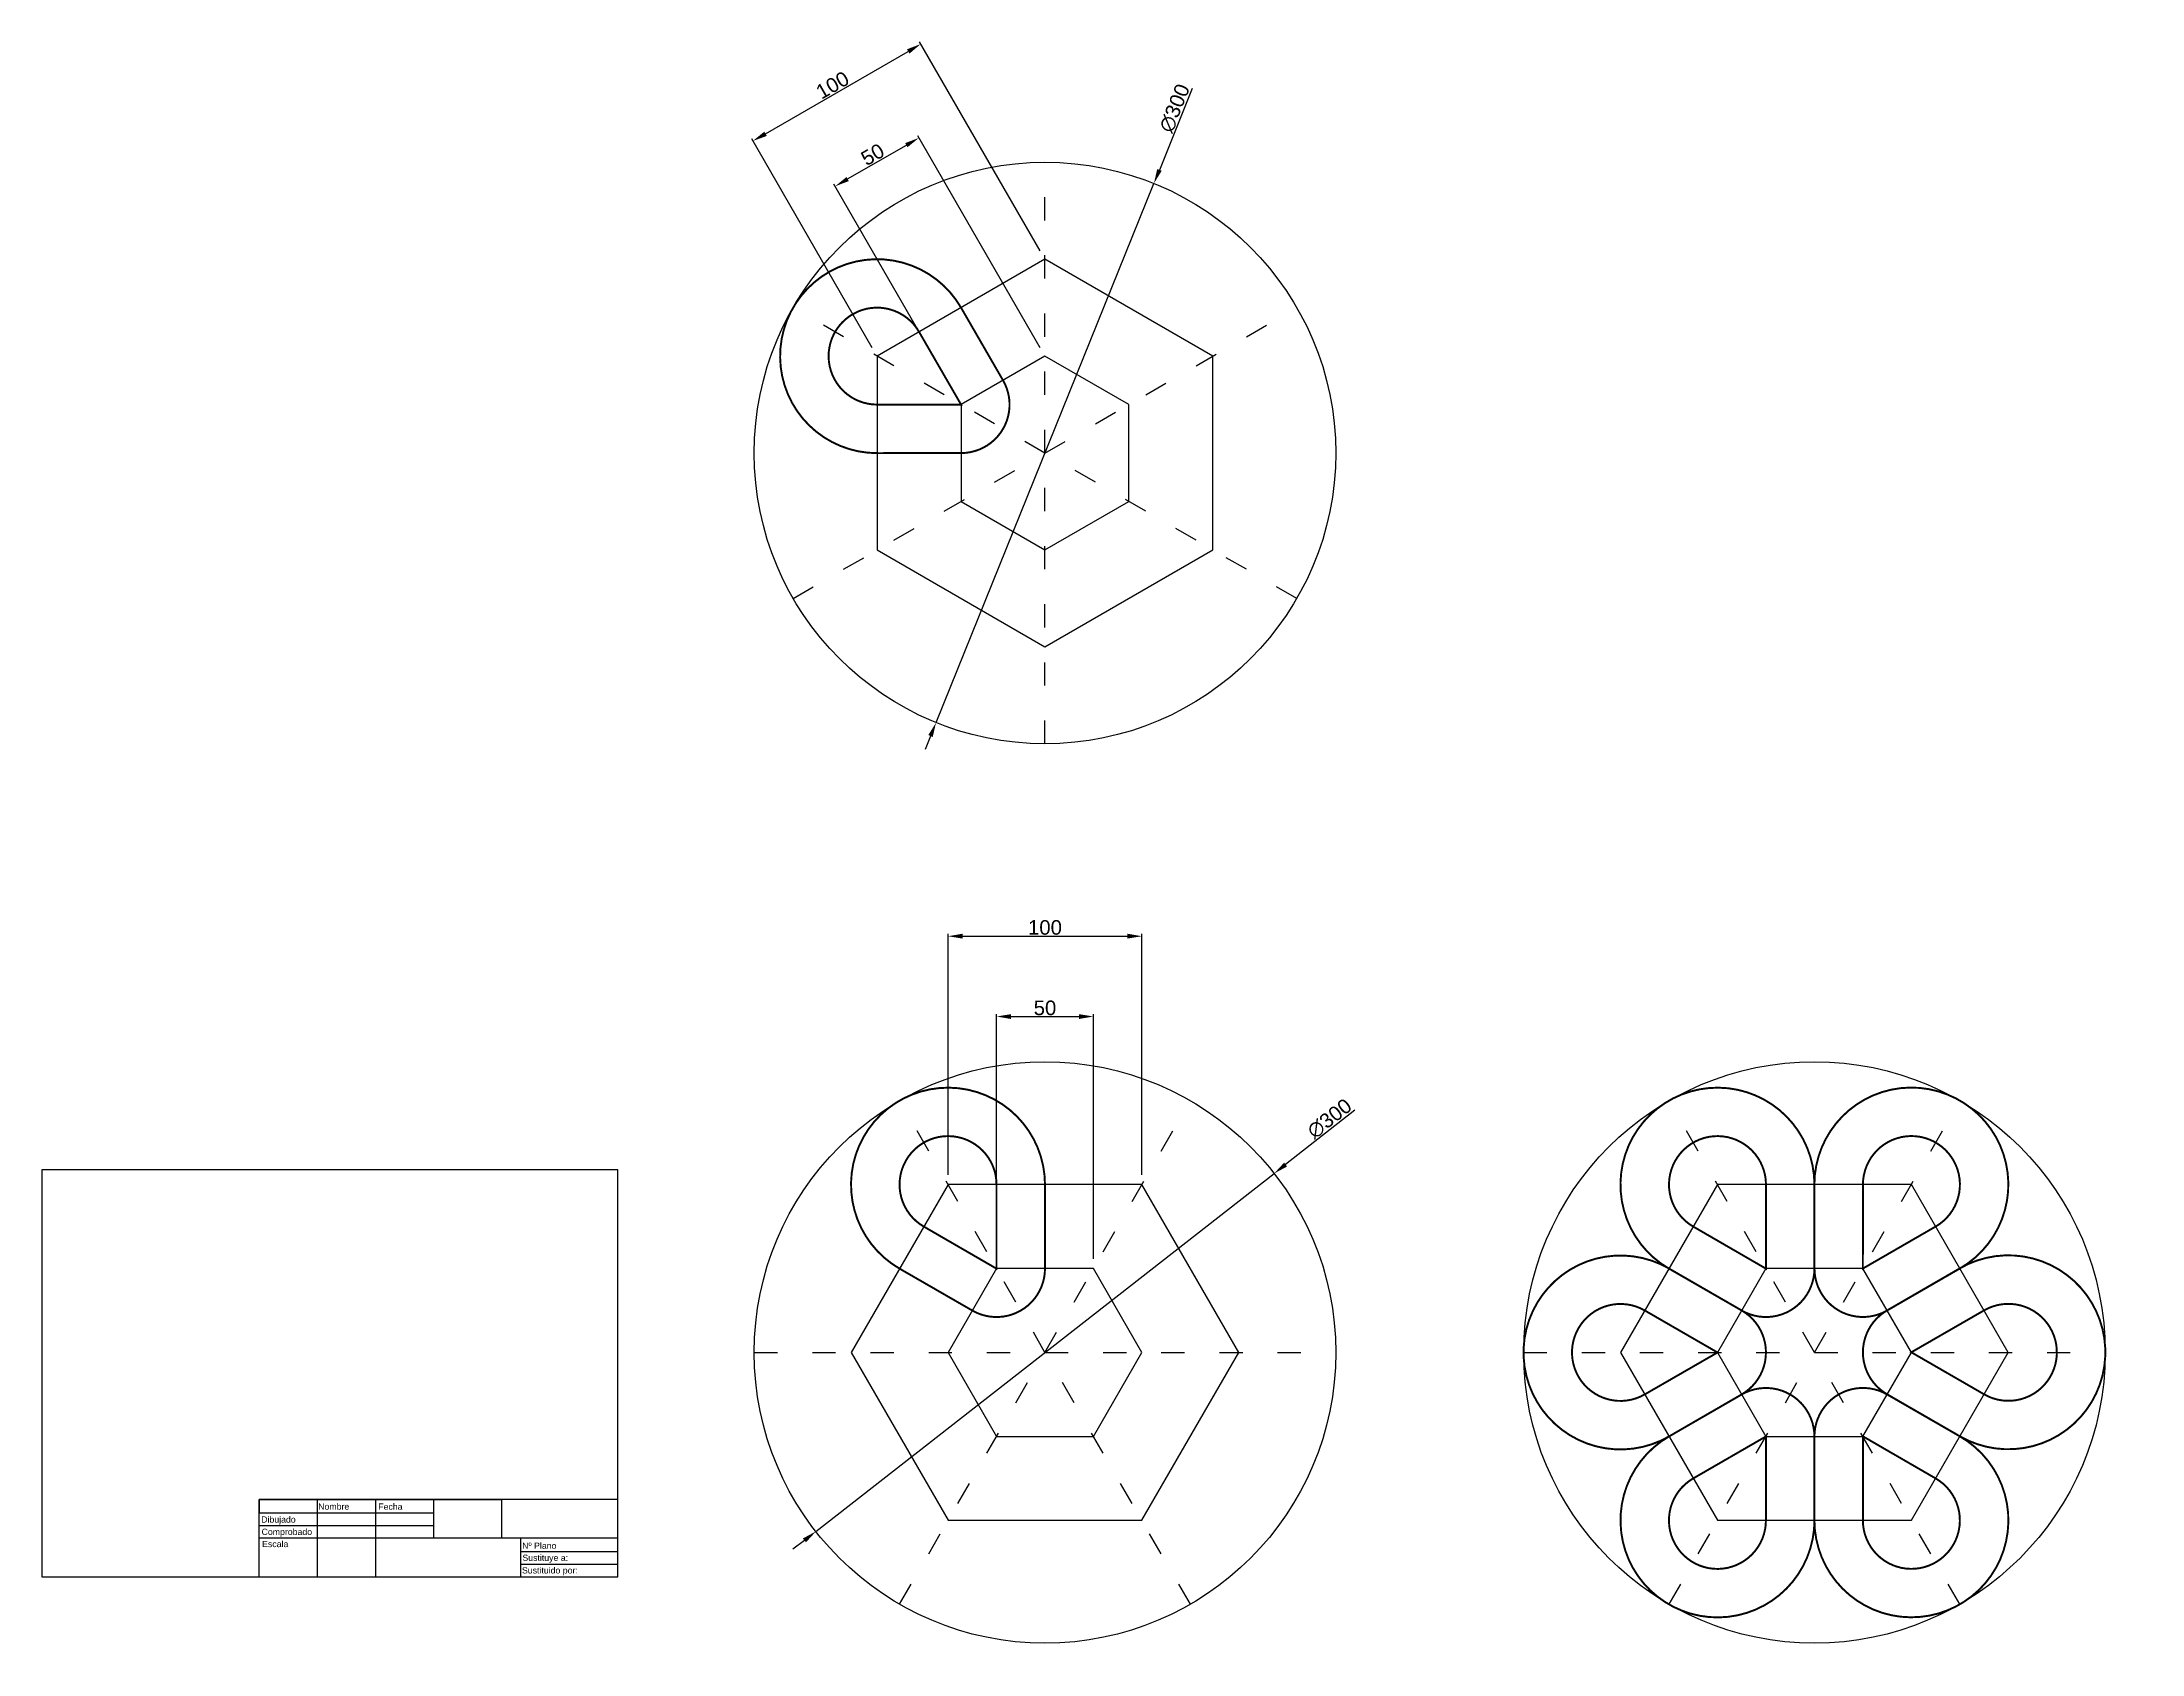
# Model space of a CAD drawing. Header units: millimetres. Extents: x 6128 to 7212, y 3666 to 4498.
import ezdxf

# ---------------------------------------------------------------- set-up
doc = ezdxf.new("R2010")
doc.units = ezdxf.units.MM
doc.linetypes.add('ACAD_ISO03W100', pattern=[30, 12, -18])
doc.layers.add('Cotas', color=8, linetype='Continuous')
doc.layers.add('Discontinua', color=8, linetype='ACAD_ISO03W100')
doc.styles.get("Standard").update_dxf_attribs({"font": 'arial.ttf'})
doc.dimstyles.new('ISO-25', dxfattribs={"dimtxt": 7.5, "dimasz": 7.5, "dimexe": 1.25, "dimexo": 5, "dimtad": 1, "dimtxsty": 'Standard', "dimcen": 2.5, "dimadec": 0, "dimazin": 0, "dimtfac": 1, "dimtmove": 0, "dimatfit": 3, "dimfxl": 1, "dimarcsym": 0})

# ---------------------------------------------------------------- blocks, each defined once
blk = doc.blocks.new('*D1')
at = {"layer": 'Cotas', "color": 0, "lineweight": -2, "transparency": 16777216}
for p, q in [((6620.7, 3870), (6620.7, 3996.2)), ((6628.2, 3995), (6663.2, 3995)), ((6670.7, 3870), (6670.7, 3996.2))]:
    blk.add_line(p, q, dxfattribs=at)
at = {"layer": 'Cotas', "color": 0, "transparency": 16777216}
for points in [[(6628.2, 3996.2), (6628.2, 3993.7), (6620.7, 3995)], [(6663.2, 3996.2), (6663.2, 3993.7), (6670.7, 3995)]]:
    blk.add_solid(points, dxfattribs=at)
at = {"layer": 'Defpoints', "color": 0, "transparency": 16777216}
for p in [(6670.7, 3995), (6620.7, 3865), (6670.7, 3865)]:
    blk.add_point(p, dxfattribs=at)
at = {"layer": 'Cotas', "color": 0, "transparency": 16777216, "insert": (6645.7, 3999.4), "char_height": 7.5, "attachment_point": 5}
blk.add_mtext('50', dxfattribs=at)
blk = doc.blocks.new('*D2')
at = {"layer": 'Cotas', "color": 0, "lineweight": -2, "transparency": 16777216}
for p, q in [((6595.7, 3913.3), (6595.7, 4037.7)), ((6603.2, 4036.4), (6688.2, 4036.4)), ((6695.7, 3913.3), (6695.7, 4037.7))]:
    blk.add_line(p, q, dxfattribs=at)
at = {"layer": 'Cotas', "color": 0, "transparency": 16777216}
for points in [[(6603.2, 4037.7), (6603.2, 4035.2), (6595.7, 4036.4)], [(6688.2, 4037.7), (6688.2, 4035.2), (6695.7, 4036.4)]]:
    blk.add_solid(points, dxfattribs=at)
at = {"layer": 'Defpoints', "color": 0, "transparency": 16777216}
for p in [(6695.7, 4036.4), (6595.7, 3908.3), (6695.7, 3908.3)]:
    blk.add_point(p, dxfattribs=at)
at = {"layer": 'Cotas', "color": 0, "transparency": 16777216, "insert": (6645.7, 4040.9), "char_height": 7.5, "attachment_point": 5}
blk.add_mtext('100', dxfattribs=at)
blk = doc.blocks.new('*D3')
at = {"layer": 'Cotas', "color": 0, "lineweight": -2, "transparency": 16777216}
for p, q in [((6805.6, 3946.6), (6769.8, 3918.6)), ((6527.5, 3729.3), (6763.9, 3914)), ((6521.6, 3724.7), (6515.7, 3720.1))]:
    blk.add_line(p, q, dxfattribs=at)
at = {"layer": 'Cotas', "color": 0, "transparency": 16777216}
for points in [[(6769.1, 3919.6), (6770.6, 3917.6), (6763.9, 3914)], [(6520.8, 3725.7), (6522.4, 3723.7), (6527.5, 3729.3)]]:
    blk.add_solid(points, dxfattribs=at)
at = {"layer": 'Defpoints', "color": 0, "transparency": 16777216}
for p in [(6763.9, 3914), (6527.5, 3729.3)]:
    blk.add_point(p, dxfattribs=at)
at = {"layer": 'Cotas', "color": 0, "transparency": 16777216, "insert": (6792.5, 3942.3), "char_height": 7.5, "attachment_point": 5, "rotation": 37.9918}
blk.add_mtext('∅300', dxfattribs=at)
blk = doc.blocks.new('*U4')
at = {"const_width": 1}
for points in [[(50, 9.2, 1.732051), (-25, -34.2), (12.5, -55.8, 0.57735), (50, -34.2), (50, 9.2)], [(-12.5, -12.5), (25, -34.2), (25, 9.2, 1.732051), (-12.5, -12.5)]]:
    blk.add_lwpolyline(points, format="xyb", dxfattribs=at)
blk = doc.blocks.new('*U5')
at = {"color": 0, "linetype": 'ByBlock', "lineweight": -2, "transparency": 16777216}
blk.add_blockref('*U4', (6595.7, 3899.1), dxfattribs=at)
blk = doc.blocks.new('*U6')
at = {"const_width": 1}
for points in [[(50, 9.2, 1.732051), (-25, -34.2), (12.5, -55.8, 0.57735), (50, -34.2), (50, 9.2)], [(-12.5, -12.5), (25, -34.2), (25, 9.2, 1.732051), (-12.5, -12.5)]]:
    blk.add_lwpolyline(points, format="xyb", dxfattribs=at)
blk = doc.blocks.new('*U7')
at = {"color": 0, "linetype": 'ByBlock', "lineweight": -2, "transparency": 16777216}
for p, rotation in [((6687.8, 3903.7), 299.9999999999999), ((6553.6, 3817.1), 59.99999999999996), ((6737.8, 3826.3), 239.9999999999999), ((6603.6, 3739.6), 119.9999999999999), ((6695.7, 3744.2), 180)]:
    blk.add_blockref('*U6', p, dxfattribs=dict(at, rotation=rotation))
blk.add_blockref('*U6', (6595.7, 3899.1), dxfattribs=at)
blk = doc.blocks.new('*D10')
at = {"layer": 'Cotas', "color": 0, "lineweight": -2, "transparency": 16777216}
for p, q in [((6543.9, 4427.1), (6574.2, 4444.6)), ((6643.2, 4340), (6580.1, 4449.4)), ((6599.9, 4315), (6536.8, 4424.4))]:
    blk.add_line(p, q, dxfattribs=at)
at = {"layer": 'Cotas', "color": 0, "transparency": 16777216}
for points in [[(6573.6, 4445.6), (6574.8, 4443.5), (6580.7, 4448.3)], [(6543.3, 4428.1), (6544.5, 4426), (6537.4, 4423.3)]]:
    blk.add_solid(points, dxfattribs=at)
at = {"layer": 'Defpoints', "color": 0, "transparency": 16777216}
for p in [(6580.7, 4448.3), (6645.7, 4335.7), (6602.4, 4310.7)]:
    blk.add_point(p, dxfattribs=at)
at = {"layer": 'Cotas', "color": 0, "transparency": 16777216, "insert": (6556.8, 4439.7), "char_height": 7.5, "attachment_point": 5, "rotation": 30}
blk.add_mtext('50', dxfattribs=at)
blk = doc.blocks.new('*D11')
at = {"layer": 'Cotas', "color": 0, "lineweight": -2, "transparency": 16777216}
for p, q in [((6643.2, 4390), (6581, 4497.8)), ((6501.5, 4450.4), (6575.1, 4492.9)), ((6556.6, 4340), (6494.4, 4447.8))]:
    blk.add_line(p, q, dxfattribs=at)
at = {"layer": 'Cotas', "color": 0, "transparency": 16777216}
for points in [[(6574.5, 4494), (6575.8, 4491.8), (6581.6, 4496.7)], [(6500.9, 4451.5), (6502.2, 4449.3), (6495, 4446.7)]]:
    blk.add_solid(points, dxfattribs=at)
at = {"layer": 'Defpoints', "color": 0, "transparency": 16777216}
for p in [(6581.6, 4496.7), (6645.7, 4385.7), (6559.1, 4335.7)]:
    blk.add_point(p, dxfattribs=at)
at = {"layer": 'Cotas', "color": 0, "transparency": 16777216, "insert": (6536.1, 4475.5), "char_height": 7.5, "attachment_point": 5, "rotation": 30}
blk.add_mtext('100', dxfattribs=at)
blk = doc.blocks.new('*D12')
at = {"layer": 'Cotas', "color": 0, "lineweight": -2, "transparency": 16777216}
for p, q in [((6721.7, 4473.8), (6704.7, 4431.7)), ((6589.5, 4146.6), (6701.9, 4424.8)), ((6586.7, 4139.7), (6583.9, 4132.7))]:
    blk.add_line(p, q, dxfattribs=at)
at = {"layer": 'Cotas', "color": 0, "transparency": 16777216}
for points in [[(6703.6, 4432.2), (6705.9, 4431.3), (6701.9, 4424.8)], [(6585.5, 4140.2), (6587.8, 4139.2), (6589.5, 4146.6)]]:
    blk.add_solid(points, dxfattribs=at)
at = {"layer": 'Defpoints', "color": 0, "transparency": 16777216}
for p in [(6701.9, 4424.8), (6589.5, 4146.6)]:
    blk.add_point(p, dxfattribs=at)
at = {"layer": 'Cotas', "color": 0, "transparency": 16777216, "insert": (6712.6, 4463.6), "char_height": 7.5, "attachment_point": 5, "rotation": 67.9918}
blk.add_mtext('∅300', dxfattribs=at)
blk = doc.blocks.new('*U8')
at = {"const_width": 1}
for points in [[(50, 9.2, 1.732051), (-25, -34.2), (12.5, -55.8, 0.57735), (50, -34.2), (50, 9.2)], [(-12.5, -12.5), (25, -34.2), (25, 9.2, 1.732051), (-12.5, -12.5)]]:
    blk.add_lwpolyline(points, format="xyb", dxfattribs=at)
blk = doc.blocks.new('*U9')
at = {"color": 0, "linetype": 'ByBlock', "lineweight": -2, "transparency": 16777216}
blk.add_blockref('*U8', (6595.7, 3899.1), dxfattribs=at)

msp = doc.modelspace()

# ---------------------------------------------------------------- linework, layer by layer
for p, q in [((6240.281, 3705.839), (6240.281, 3745.839)), ((6425.281, 3745.839), (6240.281, 3745.839)), ((6240.281, 3745.839), (6270.281, 3745.839)), ((6240.281, 3745.839), (6240.281, 3738.839)), ((6240.281, 3738.839), (6330.281, 3738.839)), ((6270.281, 3745.839), (6270.281, 3705.839)), ((6270.281, 3745.839), (6300.281, 3745.839)), ((6300.281, 3745.839), (6300.281, 3705.839)), ((6300.281, 3745.839), (6330.281, 3745.839)), ((6330.281, 3745.839), (6330.281, 3725.839)), ((6330.281, 3745.839), (6365.281, 3745.839)), ((6365.281, 3745.839), (6365.281, 3725.839)), ((6425.281, 3705.839), (6425.281, 3745.839)), ((6240.281, 3725.839), (6240.281, 3732.339)), ((6240.281, 3732.339), (6330.281, 3732.339)), ((6425.281, 3725.839), (6240.281, 3725.839)), ((6375.281, 3705.839), (6375.281, 3725.839)), ((6425.281, 3718.839), (6375.281, 3718.839)), ((6240.281, 3705.839), (6425.281, 3705.839)), ((6330.281, 3705.839), (6375.281, 3705.839)), ((6425.281, 3712.339), (6375.281, 3712.339))]:
    msp.add_line(p, q)
msp.add_lwpolyline([(6128.281, 3705.839), (6425.281, 3705.839), (6425.281, 3915.839), (6128.281, 3915.839)], close=True)
at = {"layer": 'Cotas'}
for points in [[(6559.104, 4335.714), (6559.104, 4235.714), (6645.706, 4185.714), (6732.309, 4235.714), (6732.309, 4335.714), (6645.706, 4385.714)], [(6602.405, 4310.714), (6602.405, 4260.714), (6645.706, 4235.714), (6689.008, 4260.714), (6689.008, 4310.714), (6645.706, 4335.714)], [(6595.706, 3908.279), (6545.706, 3821.676), (6595.706, 3735.074), (6695.706, 3735.074), (6745.706, 3821.676), (6695.706, 3908.279)], [(6992.649, 3908.279), (6942.649, 3821.676), (6992.649, 3735.074), (7092.649, 3735.074), (7142.649, 3821.676), (7092.649, 3908.279)], [(6620.706, 3864.978), (6595.706, 3821.676), (6620.706, 3778.375), (6670.706, 3778.375), (6695.706, 3821.676), (6670.706, 3864.978)], [(7017.649, 3864.978), (6992.649, 3821.676), (7017.649, 3778.375), (7067.649, 3778.375), (7092.649, 3821.676), (7067.649, 3864.978)]]:
    msp.add_lwpolyline(points, close=True, dxfattribs=at)
for centre in [(6645.706, 4285.714), (6645.706, 3821.676), (7042.649, 3821.676)]:
    msp.add_circle(centre, 150, dxfattribs=at)
at = {"layer": 'Discontinua'}
for p, q in [((6645.706, 4285.714), (6645.706, 4435.714)), ((6645.706, 4285.714), (6515.803, 4360.714)), ((6515.803, 4210.714), (6775.61, 4360.714)), ((6645.706, 4135.714), (6645.706, 4285.714)), ((6775.61, 4210.714), (6645.706, 4285.714)), ((6645.706, 3821.676), (6570.706, 3951.58)), ((6645.706, 3821.676), (6720.706, 3951.58)), ((7042.649, 3821.676), (6967.649, 3951.58)), ((7042.649, 3821.676), (7117.649, 3951.58)), ((6495.706, 3821.676), (6795.706, 3821.676)), ((6570.706, 3691.773), (6645.706, 3821.676)), ((6720.706, 3691.773), (6645.706, 3821.676)), ((6892.649, 3821.676), (7192.649, 3821.676)), ((6967.649, 3691.773), (7042.649, 3821.676)), ((7117.649, 3691.773), (7042.649, 3821.676))]:
    msp.add_line(p, q, dxfattribs=at)

# ---------------------------------------------------------------- block references
at = {"rotation": 30}
msp.add_blockref('*U9', (2801.194, -2346.808), dxfattribs=at)
for name, p in [('*U7', (396.943, 0)), ('*U5', (0, 0))]:
    msp.add_blockref(name, p)

# ---------------------------------------------------------------- texts
for s, p in [('Nombre', (6270.778, 3740.56)), ('Fecha', (6301.761, 3740.516)), ('Dibujado', (6241.362, 3733.874)), ('Comprobado', (6241.57, 3727.502)), ('Escala', (6241.834, 3721.23)), ('Sustituye a:', (6376.119, 3714.13)), ('Nº Plano', (6375.987, 3720.355)), ('Sustituido por:', (6375.901, 3707.64))]:
    msp.add_text(s, height=3.2256).set_placement(p)

# ---------------------------------------------------------------- dimensions: what is measured, and where the dimension line sits
at = {"layer": 'Cotas'}
for base, p1, p2, picture, middle in [((6581.639, 4496.681), (6559.104, 4335.714), (6645.706, 4385.714), '*D11', (6536.111, 4475.539)), ((6580.698, 4448.311), (6602.405, 4310.714), (6645.706, 4335.714), '*D10', (6556.821, 4439.668))]:
    dim = msp.add_linear_dim(base=base, p1=p1, p2=p2, angle=30, dimstyle='ISO-25', dxfattribs=at)
    dim.commit()
    dim.dimension.update_dxf_attribs({"geometry": picture, "text_midpoint": middle})
for p1, p2, picture, middle in [((6589.495, 4146.644), (6701.917, 4424.783), '*D12', (6716.886, 4461.815)), ((6527.492, 3729.344), (6763.921, 3914.009), '*D3', (6795.4, 3938.595))]:
    dim = msp.add_diameter_dim_2p(p1=p1, p2=p2, dimstyle='ISO-25', dxfattribs=at)
    dim.commit()
    dim.dimension.update_dxf_attribs({"geometry": picture, "text_midpoint": middle, "dimtype": 163})
for base, p1, p2, picture, middle in [((6695.706, 4036.413), (6595.706, 3908.279), (6695.706, 3908.279), '*D2', (6645.706, 4040.868)), ((6670.706, 3994.994), (6620.706, 3864.978), (6670.706, 3864.978), '*D1', (6645.706, 3999.448))]:
    dim = msp.add_linear_dim(base=base, p1=p1, p2=p2, dimstyle='ISO-25', dxfattribs=at)
    dim.commit()
    dim.dimension.update_dxf_attribs({"geometry": picture, "text_midpoint": middle})

doc.saveas('drawing.dxf')
